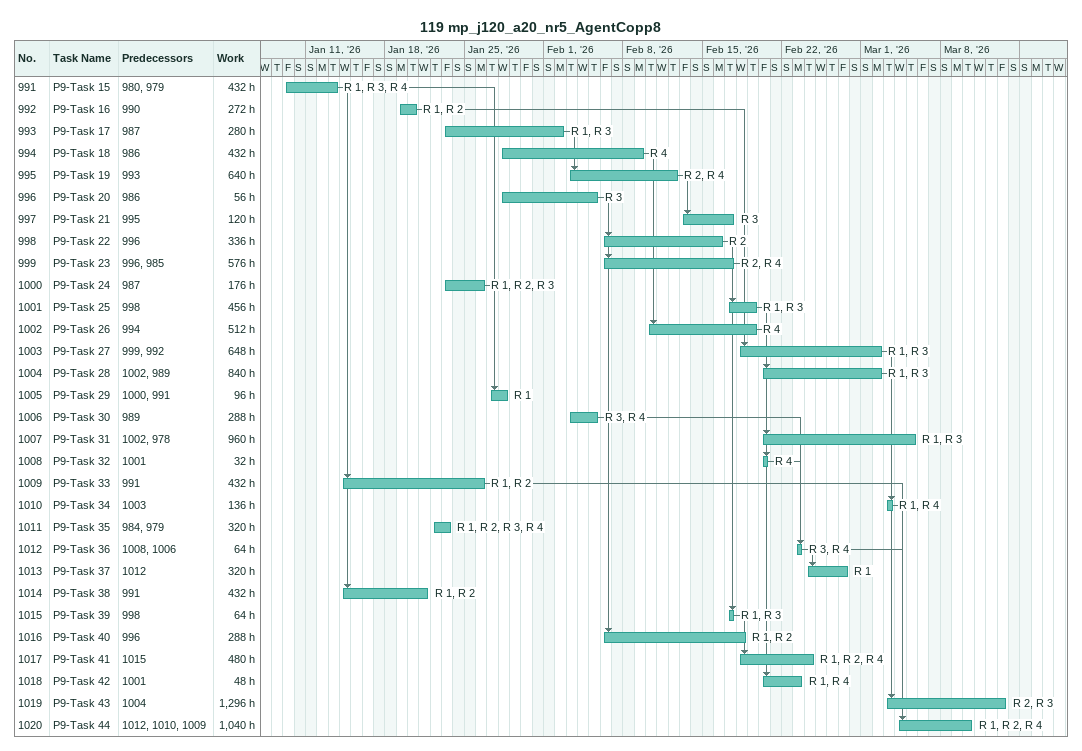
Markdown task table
119 mp_j120_a20_nr5_AgentCopp8

| ID | Task | Start | Finish | Predecessors | Resources | Work (h) |
|---|---|---|---|---|---|---|
| 991 | P9-Task 15 | 2026-01-09 | 2026-01-13 | 980, 979 | R 1, R 3, R 4 | 432 |
| 992 | P9-Task 16 | 2026-01-19 | 2026-01-20 | 990 | R 1, R 2 | 272 |
| 993 | P9-Task 17 | 2026-01-23 | 2026-02-02 | 987 | R 1, R 3 | 280 |
| 994 | P9-Task 18 | 2026-01-28 | 2026-02-09 | 986 | R 4 | 432 |
| 995 | P9-Task 19 | 2026-02-03 | 2026-02-12 | 993 | R 2, R 4 | 640 |
| 996 | P9-Task 20 | 2026-01-28 | 2026-02-05 | 986 | R 3 | 56 |
| 997 | P9-Task 21 | 2026-02-13 | 2026-02-17 | 995 | R 3 | 120 |
| 998 | P9-Task 22 | 2026-02-06 | 2026-02-16 | 996 | R 2 | 336 |
| 999 | P9-Task 23 | 2026-02-06 | 2026-02-17 | 996, 985 | R 2, R 4 | 576 |
| 1000 | P9-Task 24 | 2026-01-23 | 2026-01-26 | 987 | R 1, R 2, R 3 | 176 |
| 1001 | P9-Task 25 | 2026-02-17 | 2026-02-19 | 998 | R 1, R 3 | 456 |
| 1002 | P9-Task 26 | 2026-02-10 | 2026-02-19 | 994 | R 4 | 512 |
| 1003 | P9-Task 27 | 2026-02-18 | 2026-03-02 | 999, 992 | R 1, R 3 | 648 |
| 1004 | P9-Task 28 | 2026-02-20 | 2026-03-02 | 1002, 989 | R 1, R 3 | 840 |
| 1005 | P9-Task 29 | 2026-01-27 | 2026-01-28 | 1000, 991 | R 1 | 96 |
| 1006 | P9-Task 30 | 2026-02-03 | 2026-02-05 | 989 | R 3, R 4 | 288 |
| 1007 | P9-Task 31 | 2026-02-20 | 2026-03-05 | 1002, 978 | R 1, R 3 | 960 |
| 1008 | P9-Task 32 | 2026-02-20 | 2026-02-20 | 1001 | R 4 | 32 |
| 1009 | P9-Task 33 | 2026-01-14 | 2026-01-26 | 991 | R 1, R 2 | 432 |
| 1010 | P9-Task 34 | 2026-03-03 | 2026-03-03 | 1003 | R 1, R 4 | 136 |
| 1011 | P9-Task 35 | 2026-01-22 | 2026-01-23 | 984, 979 | R 1, R 2, R 3, R 4 | 320 |
| 1012 | P9-Task 36 | 2026-02-23 | 2026-02-23 | 1008, 1006 | R 3, R 4 | 64 |
| 1013 | P9-Task 37 | 2026-02-24 | 2026-02-27 | 1012 | R 1 | 320 |
| 1014 | P9-Task 38 | 2026-01-14 | 2026-01-21 | 991 | R 1, R 2 | 432 |
| 1015 | P9-Task 39 | 2026-02-17 | 2026-02-17 | 998 | R 1, R 3 | 64 |
| 1016 | P9-Task 40 | 2026-02-06 | 2026-02-18 | 996 | R 1, R 2 | 288 |
| 1017 | P9-Task 41 | 2026-02-18 | 2026-02-24 | 1015 | R 1, R 2, R 4 | 480 |
| 1018 | P9-Task 42 | 2026-02-20 | 2026-02-23 | 1001 | R 1, R 4 | 48 |
| 1019 | P9-Task 43 | 2026-03-03 | 2026-03-13 | 1004 | R 2, R 3 | 1296 |
| 1020 | P9-Task 44 | 2026-03-04 | 2026-03-10 | 1012, 1010, 1009 | R 1, R 2, R 4 | 1040 |
